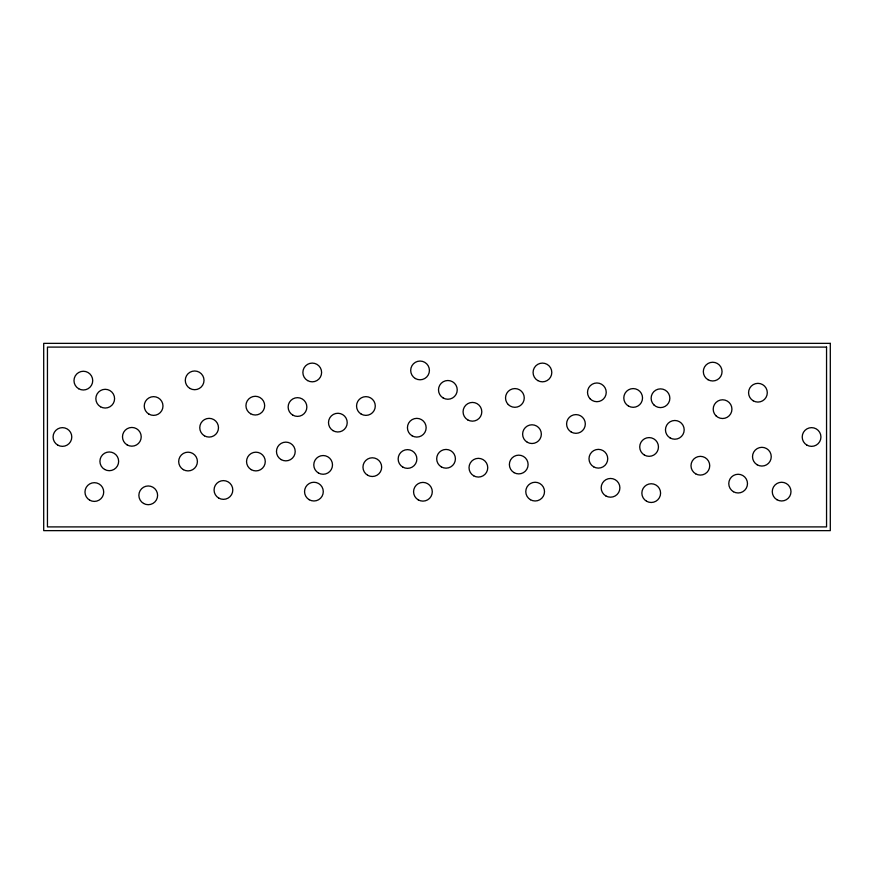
<?xml version="1.0" encoding="UTF-8"?>
<svg xmlns="http://www.w3.org/2000/svg" width="874" height="874" viewBox="0 0 874 874"><rect width="100%" height="100%" fill="white"/><g stroke="black" fill="none" stroke-linecap="round" stroke-linejoin="round"><path stroke-width="1.31" d="M830.3 343.362L43.7 343.362L43.7 530.638L830.3 530.638L830.3 343.362M826.553 347.098L47.447 347.098L47.447 526.902L826.553 526.902L826.553 347.098M57.75 445.106A9.363 9.363 0 0 0 71.788 437A9.363 9.363 0 0 0 57.75 428.894A9.363 9.363 0 0 0 57.75 445.106M806.888 445.106A9.363 9.363 0 0 0 820.937 437A9.363 9.363 0 0 0 806.888 428.894A9.363 9.363 0 0 0 806.888 445.106M250.62 413.752A9.363 9.363 0 0 0 264.669 405.645A9.363 9.363 0 0 0 250.62 397.539A9.363 9.363 0 0 0 250.62 413.752M318.464 473.009A9.363 9.363 0 0 0 332.502 464.892A9.363 9.363 0 0 0 318.464 456.785A9.363 9.363 0 0 0 318.464 473.009M467.754 419.902A9.363 9.363 0 0 0 481.803 411.796A9.363 9.363 0 0 0 467.754 403.679A9.363 9.363 0 0 0 467.754 419.902M593.686 466.847A9.363 9.363 0 0 0 607.736 458.73A9.363 9.363 0 0 0 593.686 450.623A9.363 9.363 0 0 0 593.686 466.847M653.872 404.859A9.363 9.363 0 0 0 669.539 400.663A9.363 9.363 0 0 0 658.067 389.192A9.363 9.363 0 0 0 653.872 404.859M148.93 414.123A9.363 9.363 0 0 0 162.979 406.006A9.363 9.363 0 0 0 148.93 397.899A9.363 9.363 0 0 0 148.93 414.123M104.607 469.447A9.363 9.363 0 0 0 118.645 461.33A9.363 9.363 0 0 0 104.607 453.224A9.363 9.363 0 0 0 104.607 469.447M361.235 414.123A9.363 9.363 0 0 0 375.285 406.006A9.363 9.363 0 0 0 361.235 397.899A9.363 9.363 0 0 0 361.235 414.123M527.306 442.266A9.363 9.363 0 0 0 541.345 434.159A9.363 9.363 0 0 0 527.306 426.042A9.363 9.363 0 0 0 527.306 442.266M695.682 473.828A9.363 9.363 0 0 0 709.732 465.722A9.363 9.363 0 0 0 695.682 457.605A9.363 9.363 0 0 0 695.682 473.828M183.365 469.655A9.363 9.363 0 0 0 197.404 461.538A9.363 9.363 0 0 0 183.365 453.431A9.363 9.363 0 0 0 183.365 469.655M251.231 469.655A9.363 9.363 0 0 0 265.27 461.538A9.363 9.363 0 0 0 251.231 453.431A9.363 9.363 0 0 0 251.231 469.655M418.253 499.873A9.363 9.363 0 0 0 432.291 491.756A9.363 9.363 0 0 0 418.253 483.65A9.363 9.363 0 0 0 418.253 499.873M473.697 475.806A9.363 9.363 0 0 0 487.747 467.699A9.363 9.363 0 0 0 473.697 459.593A9.363 9.363 0 0 0 473.697 475.806M590.256 398.959A9.363 9.363 0 0 0 605.922 394.753A9.363 9.363 0 0 0 594.462 383.293A9.363 9.363 0 0 0 590.256 398.959M143.555 503.446A9.363 9.363 0 0 0 157.604 495.329A9.363 9.363 0 0 0 143.555 487.222A9.363 9.363 0 0 0 143.555 503.446M753.246 400.816A9.363 9.363 0 0 0 767.296 392.71A9.363 9.363 0 0 0 753.246 384.604A9.363 9.363 0 0 0 753.246 400.816M646.541 501.228A9.363 9.363 0 0 0 660.591 493.111A9.363 9.363 0 0 0 646.541 485.004A9.363 9.363 0 0 0 646.541 501.228M415.379 378.529A9.363 9.363 0 0 0 429.418 370.423A9.363 9.363 0 0 0 415.379 362.306A9.363 9.363 0 0 0 415.379 378.529M78.671 388.733A9.363 9.363 0 0 0 92.72 380.616A9.363 9.363 0 0 0 78.671 372.51A9.363 9.363 0 0 0 78.671 388.733M189.975 388.46A9.363 9.363 0 0 0 204.013 380.354A9.363 9.363 0 0 0 189.975 372.237A9.363 9.363 0 0 0 189.975 388.46M776.953 499.731A9.363 9.363 0 0 0 790.992 491.614A9.363 9.363 0 0 0 776.953 483.508A9.363 9.363 0 0 0 776.953 499.731M708.006 379.72A9.363 9.363 0 0 0 722.055 371.614A9.363 9.363 0 0 0 708.006 363.497A9.363 9.363 0 0 0 708.006 379.72M530.463 499.731A9.363 9.363 0 0 0 544.513 491.614A9.363 9.363 0 0 0 530.463 483.508A9.363 9.363 0 0 0 530.463 499.731M309.232 499.731A9.363 9.363 0 0 0 323.282 491.614A9.363 9.363 0 0 0 309.232 483.508A9.363 9.363 0 0 0 309.232 499.731M100.532 406.781A9.363 9.363 0 0 0 114.581 398.675A9.363 9.363 0 0 0 100.532 390.558A9.363 9.363 0 0 0 100.532 406.781M307.561 380.572A9.363 9.363 0 0 0 321.61 372.466A9.363 9.363 0 0 0 307.561 364.349A9.363 9.363 0 0 0 307.561 380.572M537.761 380.572A9.363 9.363 0 0 0 551.8 372.466A9.363 9.363 0 0 0 537.761 364.349A9.363 9.363 0 0 0 537.761 380.572M605.846 495.929A9.363 9.363 0 0 0 619.895 487.823A9.363 9.363 0 0 0 605.846 479.717A9.363 9.363 0 0 0 605.846 495.929M715.948 415.773A9.363 9.363 0 0 0 731.614 411.567A9.363 9.363 0 0 0 720.143 400.106A9.363 9.363 0 0 0 715.948 415.773M412.113 435.82A9.363 9.363 0 0 0 426.151 427.714A9.363 9.363 0 0 0 412.113 419.607A9.363 9.363 0 0 0 412.113 435.82M204.44 435.82A9.363 9.363 0 0 0 218.489 427.714A9.363 9.363 0 0 0 204.44 419.607A9.363 9.363 0 0 0 204.44 435.82M367.637 475.248A9.363 9.363 0 0 0 381.676 467.142A9.363 9.363 0 0 0 367.637 459.036A9.363 9.363 0 0 0 367.637 475.248M292.823 415.139A9.363 9.363 0 0 0 306.861 407.022A9.363 9.363 0 0 0 292.823 398.915A9.363 9.363 0 0 0 292.823 415.139M218.751 498.093A9.363 9.363 0 0 0 232.801 489.975A9.363 9.363 0 0 0 218.751 481.869A9.363 9.363 0 0 0 218.751 498.093M571.279 432.073A9.363 9.363 0 0 0 585.318 423.966A9.363 9.363 0 0 0 571.279 415.849A9.363 9.363 0 0 0 571.279 432.073M281.155 459.604A9.363 9.363 0 0 0 295.204 451.487A9.363 9.363 0 0 0 281.155 443.38A9.363 9.363 0 0 0 281.155 459.604M333.005 430.631A9.363 9.363 0 0 0 347.218 422.83A9.363 9.363 0 0 0 333.355 414.418A9.363 9.363 0 0 0 333.005 430.631M441.37 466.913A9.363 9.363 0 0 0 455.409 458.806A9.363 9.363 0 0 0 441.37 450.689A9.363 9.363 0 0 0 441.37 466.913M670.15 437.961A9.363 9.363 0 0 0 684.189 429.844A9.363 9.363 0 0 0 670.15 421.738A9.363 9.363 0 0 0 670.15 437.961M127.178 444.932A9.363 9.363 0 0 0 141.217 436.825A9.363 9.363 0 0 0 127.178 428.708A9.363 9.363 0 0 0 127.178 444.932M508.275 404.564A9.363 9.363 0 0 0 523.941 400.368A9.363 9.363 0 0 0 512.47 388.897A9.363 9.363 0 0 0 508.275 404.564M628.482 406.06A9.363 9.363 0 0 0 642.532 397.943A9.363 9.363 0 0 0 628.482 389.837A9.363 9.363 0 0 0 628.482 406.06M757.201 464.804A9.363 9.363 0 0 0 771.25 456.698A9.363 9.363 0 0 0 757.201 448.581A9.363 9.363 0 0 0 757.201 464.804M89.661 500.157A9.363 9.363 0 0 0 103.711 492.04A9.363 9.363 0 0 0 89.661 483.934A9.363 9.363 0 0 0 89.661 500.157M443.184 397.987A9.363 9.363 0 0 0 457.233 389.88A9.363 9.363 0 0 0 443.184 381.763A9.363 9.363 0 0 0 443.184 397.987M514.054 472.637A9.363 9.363 0 0 0 528.104 464.52A9.363 9.363 0 0 0 514.054 456.414A9.363 9.363 0 0 0 514.054 472.637M644.411 455.07A9.363 9.363 0 0 0 658.461 446.953A9.363 9.363 0 0 0 644.411 438.846A9.363 9.363 0 0 0 644.411 455.07M733.45 491.723A9.363 9.363 0 0 0 747.489 483.617A9.363 9.363 0 0 0 733.45 475.511A9.363 9.363 0 0 0 733.45 491.723M402.827 467.098A9.363 9.363 0 0 0 416.876 458.992A9.363 9.363 0 0 0 402.827 450.886A9.363 9.363 0 0 0 402.827 467.098"/></g></svg>
